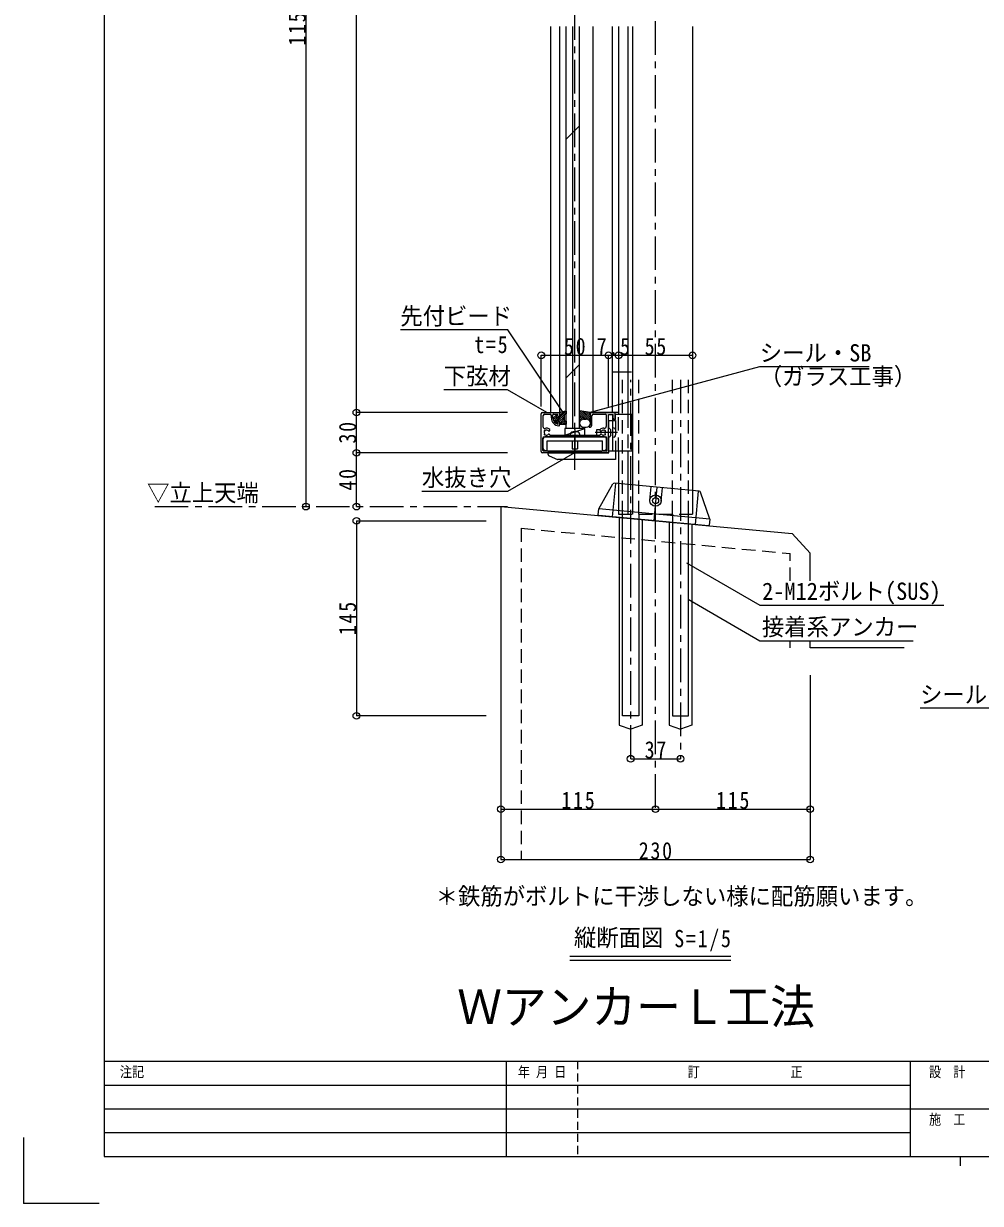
# Model space of a CAD drawing. Units: millimetres, scale not verified. Extents: x -1050 to 1050, y -742 to 742.
# Drawn here: x -1050 to -338, y -742 to 135 of the extents above; entities that cross this region are included whole.
import ezdxf
from ezdxf.enums import TextEntityAlignment as Align

# ---------------------------------------------------------------- set-up
doc = ezdxf.new("R2010")
doc.units = ezdxf.units.MM
doc.header["$LTSCALE"] = 5
for name, pattern in [('CHAIN1', [8, 5, -1, 1, -1]), ('DASHED1', [1.8, 1.2, -0.6]), ('DASHED2', [3, 2, -1])]:
    doc.linetypes.add(name, pattern=pattern)
for name, color, linetype in [('0-0_通り芯', 7, 'CHAIN1'), ('0-1_躯体', 134, 'Continuous'), ('1-4_印刷位置ライン', 7, 'Continuous'), ('1-5_図枠1_1', 7, 'Continuous')]:
    doc.layers.add(name, color=color, linetype=linetype)
for name, color, linetype, lineweight in [('0-3_寸法', 54, 'Continuous', 20), ('0-4_手摺部材', 92, 'Continuous', 20), ('0-7_ガラス', 6, 'Continuous', 20), ('0-8_その他', 11, 'Continuous', 20), ('0-9_文字', 3, 'Continuous', 20), ('0-A_支柱', 6, 'Continuous', 20), ('0-B_足元', 4, 'Continuous', 20)]:
    doc.layers.add(name, color=color, linetype=linetype, lineweight=lineweight)
doc.styles.add('ＭＳ ゴシック', font='')
doc.styles.add('ＭＳ 明朝', font='')
doc.styles.get('ＭＳ ゴシック').set_extended_font_data('MS Gothic')
doc.styles.get('ＭＳ 明朝').set_extended_font_data('MS Mincho')

# ---------------------------------------------------------------- blocks, each defined once
blk = doc.blocks.new('dimension_origin')
at = {"color": 0, "linetype": 'Continuous', "lineweight": -2}
blk.add_circle((0, 0), 1.25, dxfattribs=at)

msp = doc.modelspace()

# ---------------------------------------------------------------- linework, layer by layer
at = {"layer": '0-0_通り芯'}
for p, q in [((-580, -448.33), (-580, 495)), ((-640, -197.078), (-640, 490)), ((-598.5, -411.793), (-598.5, -129.916)), ((-561.5, -129.916), (-561.5, -411.793)), ((-952.5, -224.293), (-690, -224.293))]:
    msp.add_line(p, q, dxfattribs=at)
at = {"layer": '0-0_通り芯', "linetype": 'Continuous'}
for p, q in [((-607.5, -91.793), (-607.5, -155.793)), ((-615, -155.793), (-612, -155.793))]:
    msp.add_line(p, q, dxfattribs=at)
at = {"layer": '0-1_躯体'}
for p, q in [((-695, -224.293), (-478.488, -244.293)), ((-695, -224.293), (-695, -486.793)), ((-607, -232.422), (-607, -386.968)), ((-590, -233.992), (-590, -386.968)), ((-570, -235.84), (-570, -386.968)), ((-553, -237.41), (-553, -386.968)), ((-465, -259.005), (-478.488, -244.293)), ((-465, -279.54), (-465, -259.005)), ((-465, -329.293), (-465, -324.698)), ((-395.228, -329.293), (-465, -329.293)), ((-607, -386.968), (-598.5, -389.916)), ((-590, -386.968), (-598.5, -389.916)), ((-570, -386.968), (-561.5, -389.916)), ((-553, -386.968), (-561.5, -389.916))]:
    msp.add_line(p, q, dxfattribs=at)
at = {"layer": '0-1_躯体', "linetype": 'DASHED2'}
for p, q in [((-680, -240.397), (-480, -259.221)), ((-680, -240.397), (-680, -486.793)), ((-480, -279.54), (-480, -259.221)), ((-480, -329.293), (-480, -324.698))]:
    msp.add_line(p, q, dxfattribs=at)
at = {"layer": '0-3_寸法'}
for p, q in [((-840, 495), (-840, -224.293)), ((-802.5, -154.293), (-802.5, 460)), ((-665, -149.85), (-665, -111.793)), ((-665, -111.793), (-615, -111.793)), ((-615, -149.85), (-615, -111.793)), ((-615, -111.793), (-607.5, -111.793)), ((-607.5, -111.793), (-552.5, -111.793)), ((-690, -154.293), (-802.5, -154.293)), ((-802.5, -184.293), (-802.5, -154.293)), ((-690, -184.293), (-802.5, -184.293)), ((-802.5, -224.293), (-802.5, -184.293)), ((-802.5, -234.916), (-705.894, -234.916)), ((-802.5, -234.916), (-802.5, -379.916)), ((-465, -349.553), (-465, -486.793)), ((-705.894, -379.916), (-802.5, -379.916)), ((-598.5, -411.793), (-561.5, -411.793)), ((-695, -449.293), (-580, -449.293)), ((-580, -449.293), (-465, -449.293)), ((-695, -486.793), (-465, -486.793))]:
    msp.add_line(p, q, dxfattribs=at)
at = {"layer": '0-3_寸法', "linetype": 'DASHED2'}
for p, q in [((-643.5, -171.293), (-643.5, -172.493)), ((-636.5, -172.493), (-636.5, -171.293)), ((-643.5, -182.993), (-643.5, -184.293)), ((-636.5, -184.293), (-636.5, -182.993))]:
    msp.add_line(p, q, dxfattribs=at)
at = {"layer": '0-4_手摺部材'}
for p, q in [((-658.003, -154.293), (-658.003, 132.854)), ((-651.5, 132.854), (-651.5, -154.293)), ((-626.5, -154.293), (-626.5, 132.854)), ((-612, -154.293), (-612, 132.854)), ((-665, -183.293), (-665, -155.293)), ((-664, -154.293), (-651.5, -154.293)), ((-663.5, -165.263), (-663.5, -156.493)), ((-662.5, -155.493), (-658.5, -155.493)), ((-657.5, -158.293), (-657.5, -156.493)), ((-656.3, -158.293), (-656.3, -155.993)), ((-655.8, -155.493), (-652.7, -155.493)), ((-652.7, -157.293), (-652.7, -155.493)), ((-652.7, -157.293), (-652, -157.293)), ((-651.5, -154.293), (-651.5, -156.793)), ((-628.5, -163.293), (-628.5, -154.293)), ((-628.5, -154.293), (-611, -154.293)), ((-627.3, -163.293), (-627.3, -156.493)), ((-607.5, -154.293), (-626.5, -154.293)), ((-626.3, -155.493), (-617.5, -155.493)), ((-616.5, -164.357), (-616.5, -156.493)), ((-615, -155.793), (-611.5, -155.793)), ((-615, -183.293), (-615, -155.793)), ((-612, -155.793), (-612, -182.793)), ((-611.5, -158.543), (-611.5, -155.793)), ((-610, -158.543), (-610, -155.293)), ((-609.8, -159.493), (-609.8, -155.793)), ((-652.7, -162.941), (-652.7, -161.293)), ((-652, -161.293), (-652.7, -161.293)), ((-651.5, -163.77), (-651.5, -161.793)), ((-629.5, -164.293), (-629.5, -165.093)), ((-612, -159.493), (-609.8, -159.493)), ((-610.881, -165.891), (-612, -165.793)), ((-612, -165.793), (-612, -172.793)), ((-663.8, -182.493), (-663.8, -173.493)), ((-663.5, -180.993), (-663.5, -173.993)), ((-662.8, -172.493), (-617.2, -172.493)), ((-618, -172.493), (-662, -172.493)), ((-658.7, -167.625), (-658.7, -166.926)), ((-658.7, -171.293), (-658.7, -170.961)), ((-643.402, -170.174), (-643.5, -171.293)), ((-643.5, -171.293), (-636.5, -171.293)), ((-636.598, -170.174), (-636.5, -171.293)), ((-624, -167.293), (-624, -171.293)), ((-621.3, -167.293), (-624, -167.293)), ((-624, -171.293), (-621.3, -171.293)), ((-621.3, -167.625), (-621.3, -166.926)), ((-616.5, -180.993), (-616.5, -173.993)), ((-616.2, -182.493), (-616.2, -173.493)), ((-610.881, -172.695), (-612, -172.793)), ((-616.7, -182.993), (-663.3, -182.993)), ((-662, -182.493), (-661, -182.493)), ((-660.5, -175.493), (-619.5, -175.493)), ((-660.5, -181.993), (-660.5, -175.493)), ((-642, -175.793), (-642, -181.293)), ((-642, -181.293), (-638, -181.293)), ((-638, -175.793), (-638, -181.293)), ((-619.5, -181.993), (-619.5, -175.493)), ((-619, -182.493), (-618, -182.493)), ((-615, -182.793), (-597.5, -182.793)), ((-614.8, -184.293), (-614.8, -182.793)), ((-609.8, -182.793), (-609.8, -189.293)), ((-616, -184.293), (-664, -184.293)), ((-659.8, -184.293), (-614.8, -184.293)), ((-659.8, -185.634), (-659.8, -184.293)), ((-659.194, -186.553), (-652.989, -189.212)), ((-609.8, -189.293), (-652.595, -189.293))]:
    msp.add_line(p, q, dxfattribs=at)
at = {"layer": '0-4_手摺部材', "linetype": 'CHAIN1'}
for p, q in [((-597.9, -124.293), (-612.5, -124.293)), ((-640, -167.048), (-640, -183.353)), ((-608.4, -169.293), (-625, -169.293))]:
    msp.add_line(p, q, dxfattribs=at)
at = {"layer": '0-4_手摺部材', "linetype": 'DASHED2'}
for p, q in [((-614.8, -160.293), (-609.8, -160.293)), ((-614.8, -166.043), (-614.8, -160.293)), ((-609.8, -160.293), (-609.8, -182.793)), ((-614.8, -172.543), (-614.55, -172.543)), ((-614.8, -182.793), (-614.8, -172.543)), ((-613.3, -171.293), (-614.55, -172.543)), ((-613.3, -168.993), (-613.3, -167.293)), ((-613, -169.293), (-613.3, -168.993)), ((-613, -169.293), (-613.3, -169.593)), ((-613.3, -171.293), (-613.3, -169.593))]:
    msp.add_line(p, q, dxfattribs=at)
at = {"layer": '0-4_手摺部材'}
for points in [[(-597.5, -182.793), (-597.5, -155.793), (-609.8, -155.793)], [(-658.7, -171.293), (-621.3, -171.293), (-621.3, -170.961)]]:
    msp.add_lwpolyline(points, dxfattribs=at)
at = {"layer": '0-4_手摺部材', "linetype": 'DASHED2'}
msp.add_lwpolyline([(-613.3, -167.293), (-614.55, -166.043), (-614.8, -166.043)], dxfattribs=at)
at = {"layer": '0-4_手摺部材'}
for centre, radius, start, end in [((-664, -155.293), 1, 90, 180), ((-662.5, -156.493), 1, 90, 180), ((-658.5, -156.493), 1, 0, 90), ((-655.8, -155.993), 0.5, 90, 180), ((-652, -156.793), 0.5, 270, 360), ((-626.3, -156.493), 1, 90, 180), ((-617.5, -156.493), 1, 0, 90), ((-611, -155.293), 1, 0, 90), ((-662.5, -165.263), 1, 180, 290.41621), ((-661, -169.293), 3.3, 45.81561, 110.41621), ((-651.5, -158.293), 6, 180, 264.78409), ((-651.5, -158.293), 4.8, 180, 255.52249), ((-652, -163.77), 0.5, 264.78409, 360), ((-652, -161.793), 0.5, 0, 90), ((-629.5, -163.293), 1, 270, 360), ((-629.3, -165.093), 0.2, 180, 270), ((-629.3, -163.293), 2, 270, 360), ((-619, -169.293), 3.3, 80.79311, 134.18439), ((-618.2, -164.357), 1.7, 260.79311, 360), ((-610.75, -158.543), 0.75, 180, 360), ((-610.994, -167.186), 1.3, 15.88085, 85), ((-662.8, -173.493), 1, 90, 180), ((-662, -173.993), 1.5, 90, 180), ((-661, -169.293), 1.8, 150.9671, 209.0329), ((-662.273, -168.02), 0.5, 37.01643, 232.98355), ((-662.273, -170.566), 0.5, 127.01645, 322.98357), ((-661, -169.293), 1.8, 44.28012, 119.03288), ((-661, -169.293), 1.8, 240.96712, 315.71988), ((-659.289, -167.625), 0.589, 224.28012, 360), ((-659.289, -170.961), 0.589, 0, 135.71988), ((-642.107, -170.287), 1.3, 105.88085, 175), ((-640, -177.693), 9, 74.11915, 105.88085), ((-637.893, -170.287), 1.3, 5, 74.11915), ((-620.711, -167.625), 0.589, 180, 315.71988), ((-620.711, -170.961), 0.589, 44.28012, 180), ((-619, -169.293), 1.8, 60.96712, 135.71988), ((-619, -169.293), 1.8, 224.28012, 299.03288), ((-617.727, -168.02), 0.5, 307.01645, 142.98357), ((-617.727, -170.566), 0.5, 217.01643, 52.98355), ((-618, -173.993), 1.5, 0, 90), ((-619, -169.293), 1.8, 330.9671, 29.0329), ((-617.2, -173.493), 1, 0, 90), ((-610.994, -171.4), 1.3, 275, 344.11915), ((-618.4, -169.293), 9, 344.11915, 15.88085), ((-664, -183.293), 1, 180, 270), ((-663.3, -182.493), 0.5, 180, 270), ((-662, -180.993), 1.5, 180, 270), ((-661, -181.993), 0.5, 270, 360), ((-619, -181.993), 0.5, 180, 270), ((-618, -180.993), 1.5, 270, 360), ((-616.7, -182.493), 0.5, 270, 360), ((-616, -183.293), 1, 270, 360), ((-658.8, -185.634), 1, 180, 246.80141), ((-652.595, -188.293), 1, 246.80141, 270)]:
    msp.add_arc(centre, radius, start, end, dxfattribs=at)
at = {"layer": '0-7_ガラス'}
for p, q in [((-646.5, -166.293), (-646.5, 132.854)), ((-641.5, -166.293), (-641.5, 132.854)), ((-636.5, -166.293), (-636.5, 132.854)), ((-646.5, 48.873), (-636.5, 58.873)), ((-646.5, -128.619), (-636.5, -118.619))]:
    msp.add_line(p, q, dxfattribs=at)
at = {"layer": '0-8_その他'}
for p, q in [((-655.8, -159.634), (-653.678, -157.513)), ((-655.794, -158.214), (-653.674, -156.094)), ((-653.988, -156.215), (-655.66, -157.946)), ((-654.833, -161.496), (-646.512, -153.175)), ((-653.771, -157.744), (-653.329, -156.642)), ((-652.563, -160.64), (-648, -156.077)), ((-651.632, -161.123), (-648, -157.491)), ((-651.5, -156.749), (-648.226, -153.474)), ((-651.5, -155.334), (-650.111, -153.946)), ((-651.5, -154.41), (-651.5, -157.302)), ((-651.386, -154.265), (-646.686, -153.09)), ((-648, -155.693), (-648, -160.393)), ((-647.85, -155.543), (-646.65, -155.543)), ((-647.466, -155.543), (-646.5, -154.577)), ((-646.5, -153.235), (-646.5, -155.393)), ((-628.5, -154.293), (-636.5, -153.085)), ((-636.5, -153.129), (-629.824, -159.805)), ((-636.5, -154.543), (-631.75, -159.293)), ((-636.5, -155.957), (-633.164, -159.293)), ((-636.5, -157.371), (-634.43, -159.441)), ((-634.886, -153.329), (-628.5, -159.715)), ((-633.22, -153.58), (-628.5, -158.3)), ((-631.554, -153.832), (-628.5, -156.886)), ((-629.889, -154.083), (-628.5, -155.472)), ((-655.8, -158.293), (-655.8, -160.293)), ((-653.988, -162.371), (-655.66, -160.64)), ((-655.528, -160.777), (-652.82, -158.069)), ((-654.138, -162.215), (-653.483, -161.56)), ((-653.771, -160.842), (-653.329, -161.944)), ((-651.5, -162.405), (-648, -158.905)), ((-651.5, -161.284), (-651.5, -162.893)), ((-651.35, -163.043), (-646.65, -163.043)), ((-650.723, -163.043), (-648, -160.32)), ((-649.309, -163.043), (-646.809, -160.543)), ((-647.895, -163.043), (-646.5, -161.648)), ((-647.85, -160.543), (-646.65, -160.543)), ((-647.5, -171.293), (-632.5, -166.293)), ((-647.5, -166.293), (-647.5, -171.293)), ((-632.5, -166.293), (-647.5, -166.293)), ((-646.5, -160.693), (-646.5, -162.893)), ((-636.5, -158.786), (-635.352, -159.933)), ((-633.5, -159.293), (-631.5, -159.293)), ((-633.5, -165.293), (-631.5, -165.293)), ((-632.5, -171.293), (-632.5, -166.293)), ((-629.012, -160.617), (-628.5, -161.129))]:
    msp.add_line(p, q, dxfattribs=at)
for centre, radius, start, end in [((-653.7, -156.493), 0.4, 338.12576, 135.9867), ((-653.4, -157.893), 0.4, 158.12576, 293.77732), ((-661.302, -139.957), 20, 293.77732, 299.09547), ((-651.65, -157.302), 0.15, 299.09547, 360), ((-651.35, -154.41), 0.15, 104.03624, 180), ((-647.85, -155.693), 0.15, 90, 180), ((-646.65, -153.235), 0.15, 0, 104.03624), ((-646.65, -155.393), 0.15, 270, 360), ((-655.3, -158.293), 0.5, 135.9867, 180), ((-655.3, -160.293), 0.5, 180, 224.0133), ((-653.7, -162.093), 0.4, 224.0133, 21.87424), ((-653.4, -160.693), 0.4, 66.22268, 201.87424), ((-661.302, -178.629), 20, 60.90453, 66.22268), ((-651.65, -161.284), 0.15, 0, 60.90453), ((-651.35, -162.893), 0.15, 180, 270), ((-647.85, -160.393), 0.15, 180, 270), ((-646.65, -160.693), 0.15, 0, 90), ((-646.65, -162.893), 0.15, 270, 360), ((-633.5, -162.293), 3, 90, 180), ((-633.5, -162.293), 3, 180, 270), ((-631.5, -162.293), 3, 0, 90), ((-631.5, -162.293), 3, 270, 360)]:
    msp.add_arc(centre, radius, start, end, dxfattribs=at)
at = {"layer": '0-9_文字'}
for p, q in [((-647.5, -171.293), (-632.5, -171.293)), ((-646.5, -171.293), (-631.5, -171.293)), ((-524.014, -558.793), (-643.767, -558.793)), ((-524.014, -561.793), (-643.767, -561.793))]:
    msp.add_line(p, q, dxfattribs=at)
for points in [[(-649.218, -153.699), (-689.807, -92.836), (-769.807, -92.836)], [(-629.305, -154.202), (-502.5, -120.225), (-421.25, -120.225)], [(-660.821, -154.293), (-690, -137.447), (-737.5, -137.447)], [(-640.321, -184.293), (-690, -212.975), (-753.75, -212.975)], [(-557, -266.022), (-502.5, -297.487), (-365.712, -297.487)], [(-555.77, -293.251), (-502.5, -324.006), (-388.431, -324.006)], [(-215.647, -304.165), (-285.775, -374.293), (-383.275, -374.293)]]:
    msp.add_lwpolyline(points, dxfattribs=at)
at = {"layer": '0-A_支柱'}
for p, q in [((-607.5, 132.854), (-607.5, -155.793)), ((-600.7, 132.854), (-600.7, -155.793)), ((-597.2, 132.854), (-597.2, -229.916)), ((-552.5, 132.854), (-552.5, -229.916)), ((-607.5, -182.793), (-607.5, -229.916)), ((-600.7, -182.793), (-600.7, -229.916))]:
    msp.add_line(p, q, dxfattribs=at)
at = {"layer": '0-A_支柱', "linetype": 'DASHED2'}
for p, q in [((-607.5, -182.793), (-607.5, -155.793)), ((-600.7, -155.793), (-600.7, -182.793)), ((-607.5, -229.916), (-552.5, -229.916))]:
    msp.add_line(p, q, dxfattribs=at)
at = {"layer": '0-B_足元', "linetype": 'DASHED2'}
for p, q in [((-604.5, -229.916), (-604.5, -129.916)), ((-592.5, -229.916), (-592.5, -129.916)), ((-567.5, -229.916), (-567.5, -129.916)), ((-555.5, -229.916), (-555.5, -129.916))]:
    msp.add_line(p, q, dxfattribs=at)
at = {"layer": '0-B_足元'}
for p, q in [((-660, -182.993), (-620, -182.993)), ((-622.247, -225.977), (-611.658, -207.461)), ((-609.845, -207.041), (-612.154, -231.934)), ((-547.457, -212.826), (-610.698, -206.962)), ((-584.232, -219.459), (-583.309, -209.502)), ((-575.769, -220.244), (-574.845, -210.287)), ((-548.309, -212.747), (-550.618, -237.64)), ((-539.601, -233.641), (-546.604, -213.494)), ((-622.662, -230.458), (-622.247, -225.977)), ((-539.601, -233.641), (-622.247, -225.977)), ((-540.561, -238.573), (-622.21, -231.002)), ((-604.5, -379.916), (-604.5, -229.916)), ((-592.5, -229.916), (-592.5, -379.916)), ((-567.5, -229.916), (-567.5, -379.916)), ((-555.5, -379.916), (-555.5, -229.916)), ((-539.601, -233.641), (-540.017, -238.121)), ((-592.5, -379.916), (-604.5, -379.916)), ((-567.5, -379.916), (-555.5, -379.916))]:
    msp.add_line(p, q, dxfattribs=at)
at = {"layer": '0-B_足元', "linetype": 'CHAIN1'}
msp.add_line((-579.076, -209.894), (-581.386, -234.787), dxfattribs=at)
at = {"layer": '0-B_足元'}
for radius in [4.25, 2.25]:
    msp.add_circle((-580.001, -219.851), radius, dxfattribs=at)
for centre, radius, start, end in [((-610.79, -207.958), 1, 84.7022, 150.23666), ((-547.549, -213.822), 1, 19.16773, 84.7022), ((-622.164, -230.504), 0.5, 174.7022, 264.7022), ((-540.515, -238.075), 0.5, 264.7022, 354.7022)]:
    msp.add_arc(centre, radius, start, end, dxfattribs=at)
at = {"layer": '1-4_印刷位置ライン'}
for p in [(-1050, -693.374), (-993.722, -742.5)]:
    msp.add_line(p, (-1050, -742.5), dxfattribs=at)
at = {"layer": '1-5_図枠1_1'}
for p, q in [((-990, -636.793), (990, -636.793)), ((-691.162, -636.793), (-691.162, -707.5)), ((-390.657, -636.793), (-390.657, -707.5)), ((-990, -654.47), (-390.657, -654.47)), ((-990, -672.146), (-37.121, -672.146)), ((-990, -689.823), (-390.657, -689.823)), ((-353.535, -707.5), (-353.535, -714.571))]:
    msp.add_line(p, q, dxfattribs=at)
at = {"layer": '1-5_図枠1_1', "linetype": 'DASHED1'}
msp.add_line((-638.131, -636.793), (-638.131, -707.5), dxfattribs=at)
msp.add_line((-638.131, -636.793), (-638.131, -707.5), dxfattribs=at)
at = {"layer": '1-5_図枠1_1'}
msp.add_lwpolyline([(-990, 682.5), (-990, -707.5), (990, -707.5)], dxfattribs=at)

# ---------------------------------------------------------------- block references
at = {"layer": '0-3_寸法', "xscale": 2, "yscale": 2}
for p, rotation in [((-665, -111.793), 180), ((-615, -111.793), 180), ((-607.5, -111.793), 180), ((-802.5, -154.293), 90), ((-802.5, -154.293), 270), ((-802.5, -184.293), 90), ((-802.5, -184.293), 270), ((-840, -224.293), 270), ((-802.5, -224.293), 270), ((-802.5, -234.916), 90), ((-802.5, -379.916), 270), ((-598.5, -411.793), 180), ((-695, -449.293), 180), ((-580, -449.293), 180), ((-695, -486.793), 180)]:
    msp.add_blockref('dimension_origin', p, dxfattribs=dict(at, rotation=rotation))
for p in [(-615, -111.793), (-607.5, -111.793), (-552.5, -111.793), (-561.5, -411.793), (-580, -449.293), (-465, -449.293), (-465, -486.793)]:
    msp.add_blockref('dimension_origin', p, dxfattribs=at)

# ---------------------------------------------------------------- texts
at = {"layer": '0-3_寸法', "char_height": 12.83, "attachment_point": 7, "rotation": 90, "style": 'ＭＳ ゴシック'}
for s, insert in [('\\T1.17;\\W0.85;1150', (-840, 118.479)), ('\\T1.17;\\W0.85;30', (-802.5, -177.418)), ('\\T1.17;\\W0.85;40', (-802.5, -212.418)), ('\\T1.17;\\W0.85;145', (-802.5, -319.916))]:
    msp.add_mtext(s, dxfattribs=dict(at, insert=insert))
at = {"layer": '0-3_寸法', "char_height": 12.83, "attachment_point": 7, "style": 'ＭＳ ゴシック'}
for s, insert in [('\\T1.17;\\W0.85;50', (-648.125, -111.793)), ('\\T1.17;\\W0.85;7.5', (-623.75, -111.793)), ('\\T1.17;\\W0.85;55', (-588.125, -111.793)), ('\\T1.17;\\W0.85;37', (-588.125, -411.793)), ('\\T1.17;\\W0.85;115', (-650, -449.293)), ('\\T1.17;\\W0.85;115', (-535, -449.293)), ('\\T1.17;\\W0.85;230', (-592.5, -486.793))]:
    msp.add_mtext(s, dxfattribs=dict(at, insert=insert))
at = {"layer": '0-9_文字', "style": 'ＭＳ ゴシック', "width": 0.95}
for s, height, p in [('先付ビード', 12.83, (-769.807, -92.836)), ('シール・SB', 12.83, (-502.5, -120.225)), ('下弦材', 12.83, (-737.5, -137.447)), ('（ガラス工事）', 12.83, (-502.5, -137.725)), ('水抜き穴', 12.83, (-753.75, -212.975)), ('▽立上天端', 12.83, (-958.163, -224.293)), ('2-M12ボルト(SUS)', 12.83, (-500.712, -297.487)), ('接着系アンカー', 12.83, (-500.931, -324.006)), ('シール(別途)', 12.83, (-383.275, -374.293)), ('＊鉄筋がボルトに干渉しない様に配筋願います。', 12.83, (-743.55, -524.293)), ('縦断面図', 12.83, (-640.701, -555.106)), ('ＷアンカーＬ工法', 25.66, (-727.5, -616.793))]:
    msp.add_text(s, height=height, dxfattribs=at).set_placement(p, align=Align.BOTTOM_LEFT)
at = {"layer": '0-9_文字', "char_height": 12.83, "attachment_point": 7, "style": 'ＭＳ ゴシック'}
for s, insert in [('\\T1.17;\\W0.85;t=5', (-714.807, -110.336)), ('\\T1.17;\\W0.85;S=1/5', (-566.097, -555.106))]:
    msp.add_mtext(s, dxfattribs=dict(at, insert=insert))
at = {"layer": '1-5_図枠1_1', "style": 'ＭＳ 明朝', "width": 0.85}
for s, p in [('注記', (-978.418, -650.934)), ('年 月 日', (-682.419, -650.934)), ('訂               正', (-556.108, -650.934)), ('  設  計', (-385.607, -650.934)), ('  施  工', (-385.607, -686.288))]:
    msp.add_text(s, height=7.776, dxfattribs=at).set_placement(p, align=Align.BOTTOM_LEFT)

doc.saveas('drawing.dxf')
